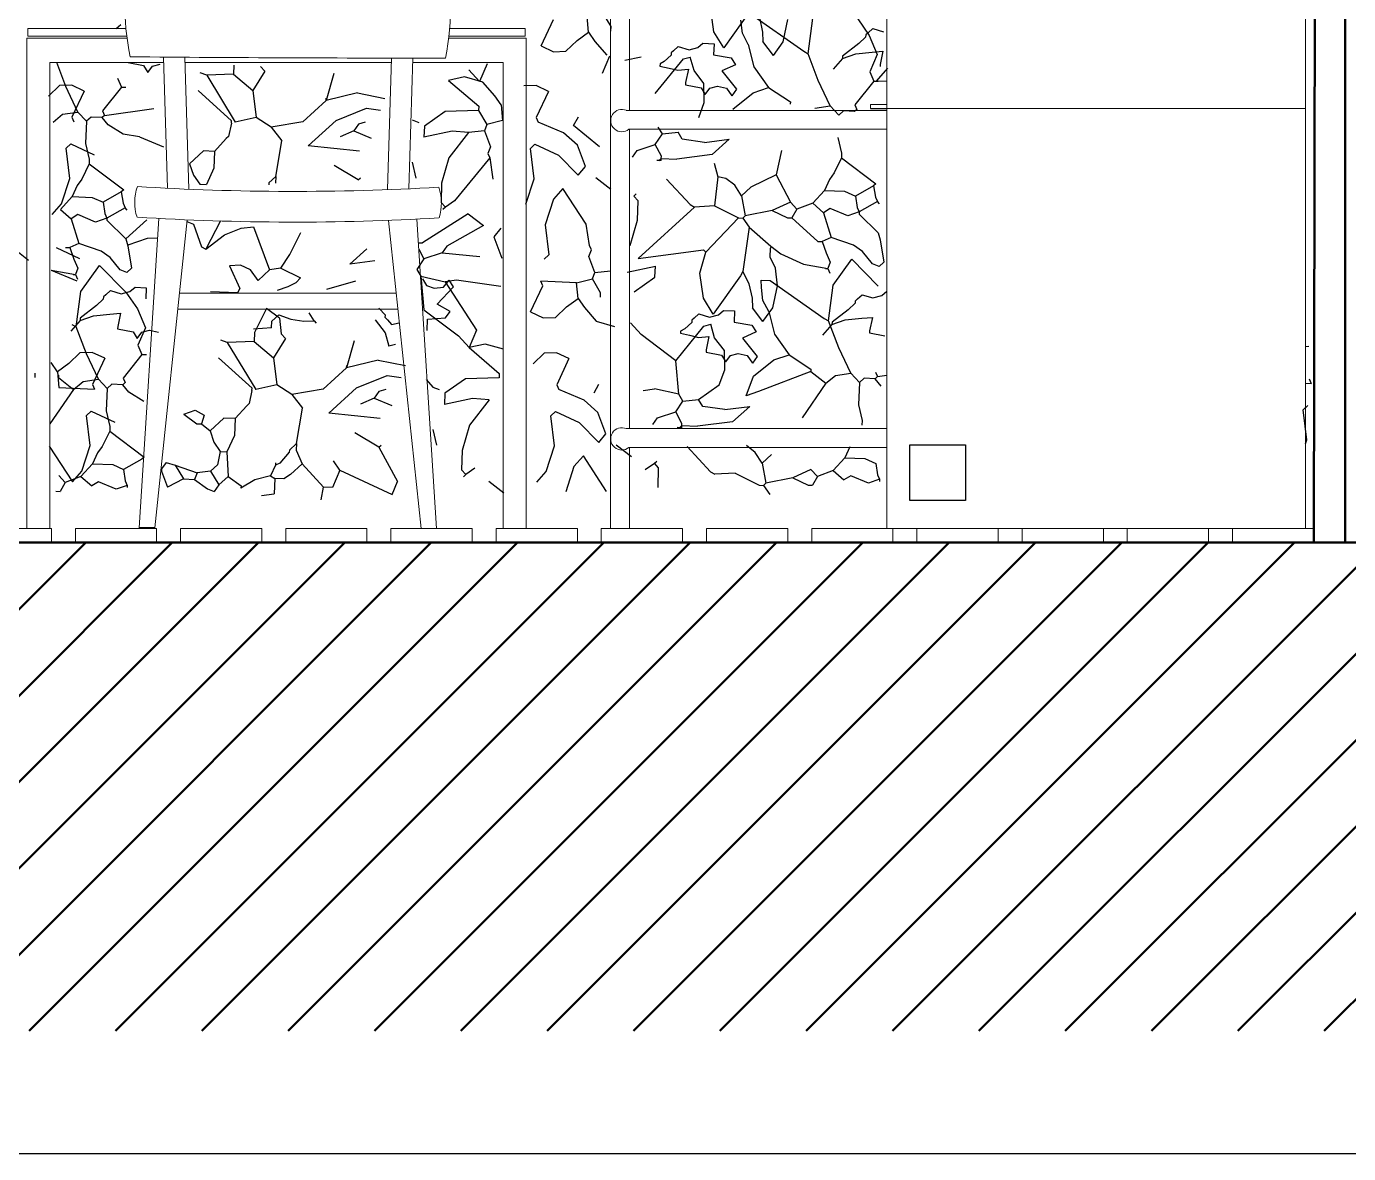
# Model space of a CAD drawing. Header units: inches. Extents: x 2960 to 8891, y 1487 to 4457.
# Drawn here: x 7926.7 to 8116.2, y 2093.6 to 2255.1 of the extents above; entities that cross this region are included whole.
import ezdxf

# ---------------------------------------------------------------- set-up
doc = ezdxf.new("R2010")
doc.units = ezdxf.units.IN
doc.header["$MEASUREMENT"] = 0
doc.layers.add('A-FURN', color=8, linetype='Continuous', lineweight=20)
doc.layers.add('A-WALL-FULL', color=7, linetype='Continuous', lineweight=50)
for name, color, linetype in [('lavatrice', 251, 'Continuous'), ('sezione 5', 240, 'Continuous'), ('VERDE_siepe', 96, 'Continuous')]:
    doc.layers.add(name, color=color, linetype=linetype)

msp = doc.modelspace()

# ---------------------------------------------------------------- hatches: boundary and pattern name
at = {"layer": 'A-WALL-FULL'}
h = msp.add_hatch(dxfattribs=at)
h.set_pattern_fill('ANSI31', color=0, scale=70)
h.paths.add_polyline_path([(8740.54, 2181.18), (8717.02, 2181.18), (8717.02, 2406.46), (8717.02, 2476.46), (8111.74, 2476.46), (8111.74, 2406.46), (8111.71, 2391.18), (8115.76, 2391.18), (8125.27, 2391.18), (8125.27, 2406.46), (8425.65, 2406.46), (8703, 2406.46), (8703, 2181.18), (7780.72, 2181.18), (7780.72, 2111.18), (8740.54, 2111.18)])

# ---------------------------------------------------------------- linework, layer by layer
at = {"layer": 'A-FURN'}
for p, q in [((8010.47, 2333.82), (8010.47, 2183.18)), ((8013.17, 2285.25), (8013.17, 2243.11)), ((7946.4, 2250.75), (7946.96, 2231.95)), ((7949.44, 2250.73), (7950, 2231.81)), ((7978.51, 2231.74), (7979.07, 2250.6)), ((7981.55, 2231.86), (7982.1, 2250.6)), ((8047.74, 2243.39), (8047.74, 2243.95)), ((8047.74, 2243.95), (8050.08, 2243.95)), ((8012.72, 2243.11), (8050.08, 2243.11)), ((8050.08, 2243.39), (8110.08, 2243.39)), ((8013.1, 2240.4), (8050.08, 2240.4)), ((8013.17, 2240.4), (8013.17, 2197.49)), ((7945.73, 2227.62), (7942.89, 2183.29)), ((7945.12, 2183.29), (7949.79, 2227.42)), ((7983.3, 2183.18), (7978.63, 2227.31)), ((7982.69, 2227.51), (7985.53, 2183.18)), ((7948.7, 2216.91), (7979.71, 2216.91)), ((7948.46, 2214.59), (7980.02, 2214.59)), ((8012.72, 2197.49), (8050.08, 2197.49)), ((8013.1, 2194.78), (8050.08, 2194.78)), ((8013.17, 2194.78), (8013.17, 2183.18)), ((7930.32, 2183.18), (7918.67, 2183.18)), ((7930.32, 2181.18), (7930.32, 2183.18)), ((7945.4, 2183.18), (7933.75, 2183.18)), ((7933.75, 2181.18), (7933.75, 2183.18)), ((7942.89, 2183.3), (7945.13, 2183.3)), ((7945.4, 2181.18), (7945.4, 2183.18)), ((7960.47, 2183.18), (7948.82, 2183.18)), ((7948.82, 2181.18), (7948.82, 2183.18)), ((7960.47, 2181.18), (7960.47, 2183.18)), ((7975.55, 2183.18), (7963.9, 2183.18)), ((7963.9, 2181.18), (7963.9, 2183.18)), ((7975.55, 2181.18), (7975.55, 2183.18)), ((7990.63, 2183.18), (7978.98, 2183.18)), ((7978.98, 2181.18), (7978.98, 2183.18)), ((7985.53, 2183.18), (7983.3, 2183.18)), ((7990.63, 2181.18), (7990.63, 2183.18)), ((8005.71, 2183.18), (7994.06, 2183.18)), ((7994.06, 2181.18), (7994.06, 2183.18)), ((8005.71, 2181.18), (8005.71, 2183.18)), ((8020.78, 2183.18), (8009.13, 2183.18)), ((8009.13, 2181.18), (8009.13, 2183.18)), ((8013.17, 2183.18), (8010.47, 2183.18)), ((8020.78, 2181.18), (8020.78, 2183.18)), ((8035.86, 2183.18), (8024.21, 2183.18)), ((8024.21, 2181.18), (8024.21, 2183.18)), ((8035.86, 2181.18), (8035.86, 2183.18)), ((8050.94, 2183.18), (8039.29, 2183.18)), ((8039.29, 2181.18), (8039.29, 2183.18)), ((8050.94, 2181.18), (8050.94, 2183.18)), ((8066.02, 2183.18), (8054.37, 2183.18)), ((8054.37, 2181.18), (8054.37, 2183.18)), ((8066.02, 2181.18), (8066.02, 2183.18)), ((8081.1, 2183.18), (8069.45, 2183.18)), ((8069.45, 2181.18), (8069.45, 2183.18)), ((8081.1, 2181.18), (8081.1, 2183.18)), ((8096.17, 2183.18), (8084.52, 2183.18)), ((8084.52, 2181.18), (8084.52, 2183.18)), ((8096.17, 2181.18), (8096.17, 2183.18)), ((8099.6, 2181.18), (8099.6, 2183.18)), ((8099.6, 2183.18), (8111.26, 2183.18)), ((8102.4, 2183.18), (8105.1, 2183.18)), ((7930.32, 2181.18), (7918.67, 2181.18)), ((7945.4, 2181.18), (7933.75, 2181.18)), ((7960.47, 2181.18), (7948.82, 2181.18)), ((7975.55, 2181.18), (7963.9, 2181.18)), ((7990.63, 2181.18), (7978.98, 2181.18)), ((8005.71, 2181.18), (7994.06, 2181.18)), ((8020.78, 2181.18), (8009.13, 2181.18)), ((8035.86, 2181.18), (8024.21, 2181.18)), ((8050.94, 2181.18), (8039.29, 2181.18)), ((8066.02, 2181.18), (8054.37, 2181.18)), ((8081.1, 2181.18), (8069.45, 2181.18)), ((8096.17, 2181.18), (8084.52, 2181.18)), ((8111.25, 2181.18), (8099.6, 2181.18))]:
    msp.add_line(p, q, dxfattribs=at)
at = {"layer": 'A-FURN', "lineweight": 0}
for p, q in [((7941.17, 2253.43), (7926.8, 2253.43)), ((7926.8, 2253.43), (7926.8, 2183.18)), ((7926.8, 2183.18), (7926.8, 2253.43)), ((7926.8, 2253.43), (7941.17, 2253.43)), ((7926.95, 2253.74), (7926.95, 2254.84)), ((7926.95, 2254.84), (7941.01, 2254.84)), ((7926.95, 2254.84), (7926.95, 2253.74)), ((7941.01, 2254.84), (7926.95, 2254.84)), ((7941.13, 2253.74), (7926.95, 2253.74)), ((7926.95, 2253.74), (7941.13, 2253.74)), ((7998.38, 2253.43), (7987.26, 2253.43)), ((7987.26, 2253.43), (7998.38, 2253.43)), ((7998.23, 2253.74), (7987.3, 2253.74)), ((7987.3, 2253.74), (7998.23, 2253.74)), ((7987.41, 2254.84), (7998.23, 2254.84)), ((7998.23, 2254.84), (7987.41, 2254.84)), ((7998.23, 2253.74), (7998.23, 2254.84)), ((7998.23, 2254.84), (7998.23, 2253.74)), ((7998.38, 2183.18), (7998.38, 2253.43)), ((7998.38, 2183.18), (7998.38, 2253.43)), ((7930.09, 2183.18), (7930.09, 2249.97)), ((7930.09, 2183.18), (7930.09, 2249.97)), ((7930.09, 2249.97), (7946.43, 2249.97)), ((7930.09, 2249.97), (7946.43, 2249.97)), ((7949.46, 2249.97), (7979.05, 2249.97)), ((7982.08, 2249.97), (7995.09, 2249.97)), ((7982.08, 2249.97), (7995.09, 2249.97)), ((7995.09, 2183.18), (7995.09, 2249.97)), ((7995.09, 2249.97), (7995.09, 2183.18)), ((7926.8, 2183.18), (7930.09, 2183.18)), ((7926.8, 2183.18), (7930.09, 2183.18)), ((7998.38, 2183.18), (7995.09, 2183.18)), ((7995.09, 2183.18), (7998.38, 2183.18))]:
    msp.add_line(p, q, dxfattribs=at)
at = {"layer": 'A-FURN'}
for points in [[(7941.81, 2266.93), (7986.82, 2266.93, -0.092959), (7986.82, 2250.59, -0.002126), (7941.62, 2250.78, -0.109257), (7941.81, 2266.93, -0.276267)], [(7942.65, 2232.19, 0.162787), (7942.59, 2227.8, 0.892277)], [(7985.83, 2232.08, -0.162787), (7985.89, 2227.69, -0.892277)]]:
    msp.add_lwpolyline(points, format="xyb", dxfattribs=at)
msp.add_lwpolyline([(8050.08, 2183.18), (8050.08, 2258.39), (8110.08, 2258.39), (8110.08, 2183.18)], close=True, dxfattribs=at)
for centre, radius, start, end in [((8012.08, 2241.64), 1.6, 66.7709, 309.3571), ((7965.1, 2591.87), 360.38, 266.42, 273.2965), ((7965.14, 2587.47), 360.38, 266.42, 273.2965), ((8012.08, 2196.02), 1.6, 66.7709, 309.3571)]:
    msp.add_arc(centre, radius, start, end, dxfattribs=at)
at = {"layer": 'A-WALL-FULL'}
for p, q in [((8111.25, 2181.18), (8111.74, 2406.46)), ((8115.76, 2391.18), (8115.76, 2181.18)), ((7780.72, 2181.18), (8703, 2181.18)), ((8111.25, 2181.18), (8111.25, 2181.18))]:
    msp.add_line(p, q, dxfattribs=at)
at = {"layer": 'lavatrice'}
msp.add_lwpolyline([(8047.74, 2243.39), (8050.08, 2243.39)], dxfattribs=at)
msp.add_lwpolyline([(8053.35, 2187.18), (8053.35, 2195.18), (8061.35, 2195.18), (8061.35, 2187.18)], close=True, dxfattribs=at)
at = {"layer": 'sezione 5'}
msp.add_lwpolyline([(7759.02, 2517.27), (7759.02, 2093.59), (8759.94, 2093.59), (8759.94, 2517.27)], close=True, dxfattribs=at)
at = {"layer": 'VERDE_siepe'}
for p, q in [((8010.54, 2255.12), (8009.35, 2257.09)), ((8025.28, 2254.35), (8024.78, 2257.92)), ((8030.57, 2257.53), (8026.68, 2252.05)), ((8030.39, 2257.03), (8038.15, 2251.58)), ((7939.61, 2254.82), (7940.27, 2255.43)), ((8000.52, 2252.36), (8002.28, 2256.12)), ((8007.31, 2254.3), (8007.09, 2256.55)), ((8010.52, 2254.48), (8010.54, 2255.12)), ((8029.36, 2254.16), (8029.15, 2256.02)), ((8031.81, 2256.41), (8032.26, 2254.33)), ((8035.21, 2252.94), (8035.89, 2256.11)), ((8038.77, 2251.23), (8039.43, 2256.34)), ((8045.89, 2256.21), (8047.54, 2253.83)), ((8005.66, 2253.1), (8007.31, 2254.3)), ((8007.31, 2254.3), (8008.21, 2252.99)), ((8026.68, 2252.05), (8025.28, 2254.35)), ((8030.2, 2252.56), (8029.36, 2254.16)), ((8032.26, 2254.33), (8032.29, 2252.98)), ((8047.02, 2253.61), (8046.03, 2252.7)), ((8047.04, 2253.93), (8047.02, 2253.61)), ((8047.37, 2254.24), (8047.04, 2253.93)), ((8047.37, 2254.24), (8048.04, 2254.85)), ((8047.54, 2253.83), (8048.67, 2251.12)), ((8048.04, 2254.85), (8049.57, 2254.37)), ((8000.52, 2252.36), (8002.3, 2251.51)), ((8002.3, 2251.51), (8004.07, 2251.59)), ((8004.07, 2251.59), (8005.66, 2253.1)), ((8008.21, 2252.99), (8009.91, 2251.03)), ((8019.17, 2251.33), (8019.16, 2251.01)), ((8019.5, 2251.64), (8019.17, 2251.33)), ((8019.5, 2251.64), (8020.17, 2252.25)), ((8020.17, 2252.25), (8021.71, 2251.77)), ((8021.71, 2251.77), (8022.98, 2252.12)), ((8022.98, 2252.12), (8023.71, 2252.73)), ((8023.71, 2252.73), (8025.3, 2252.66)), ((8025.3, 2252.66), (8025.23, 2251.07)), ((8030.2, 2252.56), (8031.02, 2249.33)), ((8033.81, 2250.99), (8032.29, 2252.98)), ((8033.81, 2250.99), (8035.21, 2252.94)), ((8038.15, 2251.58), (8038.77, 2251.23)), ((8040.22, 2247.38), (8038.77, 2251.23)), ((8043.69, 2250.56), (8045.61, 2251.23)), ((8046.03, 2252.7), (8043.71, 2250.88)), ((8045.61, 2251.23), (8047.97, 2251.47)), ((8047.97, 2251.47), (8049.49, 2251.59)), ((8049.49, 2251.59), (8049.09, 2249.69)), ((7932.39, 2246.52), (7931.09, 2249.97)), ((7941.31, 2249.95), (7943.53, 2249.54)), ((7943.53, 2249.54), (7944.13, 2248.55)), ((7944.13, 2248.55), (7944.79, 2249.45)), ((7944.79, 2249.45), (7945.9, 2249.75)), ((7956.48, 2249.57), (7956.42, 2248.29)), ((7960.31, 2249.4), (7960.92, 2248.74)), ((7992.76, 2249.77), (7991.69, 2247.26)), ((8009.32, 2248.42), (8010.38, 2250.93)), ((8012.52, 2250.3), (8014.83, 2250.78)), ((8016.86, 2245.54), (8020.91, 2250.47)), ((8017.56, 2249.78), (8017.54, 2249.46)), ((8017.54, 2249.46), (8018.84, 2249.17)), ((8018.16, 2250.1), (8017.56, 2249.78)), ((8019.16, 2251.01), (8018.16, 2250.1)), ((8020.91, 2250.47), (8021.88, 2250.75)), ((8022.44, 2248.81), (8021.88, 2250.75)), ((8025.23, 2251.07), (8027.77, 2250.64)), ((8028.37, 2249.65), (8026.41, 2248.78)), ((8027.77, 2250.64), (8028.37, 2249.65)), ((8031.02, 2249.33), (8033.12, 2246.36)), ((8043.69, 2250.56), (8042.35, 2249.02)), ((8043.71, 2250.88), (8043.69, 2250.56)), ((8048.67, 2251.12), (8047.6, 2248.61)), ((8049.09, 2249.69), (8049.08, 2249.37)), ((7939.78, 2247.74), (7940.36, 2246.44)), ((7952.58, 2248.14), (7951.64, 2248.5)), ((7956.42, 2248.29), (7952.58, 2248.14)), ((7952.58, 2248.14), (7956.66, 2241.4)), ((7956.42, 2248.29), (7959.2, 2245.93)), ((7960.92, 2248.74), (7959.2, 2245.93)), ((7970.78, 2248.38), (7969.68, 2244.52)), ((7989.55, 2247.89), (7987.25, 2247.41)), ((7992.16, 2247.16), (7989.55, 2247.89)), ((7990.17, 2248.92), (7991.69, 2247.26)), ((8018.84, 2249.17), (8020.11, 2248.87)), ((8020.11, 2248.87), (8021.63, 2248.99)), ((8021.63, 2248.99), (8021.22, 2247.09)), ((8023.85, 2246.98), (8022.44, 2248.81)), ((8026.41, 2248.78), (8028.53, 2246.13)), ((8047.6, 2248.61), (8048.19, 2247.3)), ((8050.15, 2249.17), (8048.51, 2247.29)), ((7931.47, 2246.65), (7929.88, 2245.14)), ((7933.23, 2246.73), (7931.47, 2246.65)), ((7934.13, 2242.87), (7932.39, 2246.52)), ((7935.02, 2245.88), (7933.23, 2246.73)), ((7935.02, 2245.88), (7933.26, 2242.12)), ((7940.36, 2246.44), (7937.66, 2243.04)), ((7940.36, 2246.44), (7940.68, 2246.42)), ((7940.68, 2246.42), (7941, 2246.41)), ((7956.13, 2241.59), (7951.33, 2245.96)), ((7959.2, 2245.93), (7959.67, 2242.08)), ((7974.2, 2245.6), (7969.68, 2244.52)), ((7974.2, 2245.6), (7978.11, 2244.83)), ((7987.25, 2247.41), (7991.56, 2243.71)), ((7993.87, 2245.21), (7992.16, 2247.16)), ((7999.78, 2246.68), (7998.01, 2246.6)), ((8001.56, 2245.83), (7999.78, 2246.68)), ((8001.56, 2245.83), (7999.8, 2242.07)), ((8021.22, 2247.09), (8021.21, 2246.77)), ((8021.21, 2246.77), (8023.43, 2246.35)), ((8023.43, 2246.35), (8024.03, 2245.37)), ((8023.88, 2244.21), (8023.85, 2246.98)), ((8024.03, 2245.37), (8024.69, 2246.27)), ((8024.69, 2246.27), (8025.79, 2246.56)), ((8025.79, 2246.56), (8027.09, 2246.28)), ((8027.09, 2246.28), (8027.85, 2245.2)), ((8028.53, 2246.13), (8027.85, 2245.2)), ((8028, 2243.3), (8030.9, 2245.64)), ((8030.9, 2245.64), (8033.12, 2246.36)), ((8033.12, 2246.36), (8036.23, 2244.31)), ((8041.96, 2243.74), (8040.22, 2247.38)), ((8048.19, 2247.3), (8045.48, 2243.91)), ((8048.19, 2247.3), (8048.51, 2247.29)), ((8048.51, 2247.29), (8048.82, 2247.28)), ((8050.08, 2247.22), (8048.82, 2247.28)), ((7969.68, 2244.52), (7966.35, 2241.47)), ((7969.68, 2244.52), (7969.7, 2244.84)), ((7991.56, 2243.71), (7991.53, 2243.07)), ((7994.77, 2243.89), (7993.87, 2245.21)), ((7994.77, 2243.89), (7994.99, 2241.64)), ((8023.1, 2242.07), (8023.88, 2244.21)), ((8036.23, 2244.31), (8036.22, 2243.99)), ((8039.75, 2243.41), (8041.96, 2243.74)), ((8041.96, 2243.74), (8043.18, 2242.41)), ((8045.48, 2243.91), (8045.77, 2243.25)), ((7930.55, 2241.43), (7931.92, 2242.54)), ((7931.92, 2242.54), (7934.13, 2242.87)), ((7933.26, 2242.12), (7933.55, 2241.47)), ((7934.13, 2242.87), (7935.35, 2241.54)), ((7936.02, 2242.15), (7935.35, 2241.54)), ((7937.61, 2242.08), (7936.02, 2242.15)), ((7937.95, 2242.39), (7937.61, 2242.08)), ((7938.46, 2241.02), (7937.61, 2242.08)), ((7937.66, 2243.04), (7937.95, 2242.39)), ((7937.95, 2242.39), (7945.02, 2243.36)), ((7959.67, 2242.08), (7956.66, 2241.4)), ((7961.84, 2240.71), (7959.67, 2242.08)), ((7971.12, 2241.64), (7975.49, 2243.42)), ((7975.49, 2243.42), (7977.49, 2243.13)), ((7982.03, 2241.74), (7982.97, 2241.38)), ((7986.74, 2242.96), (7983.77, 2240.85)), ((7991.53, 2243.07), (7986.74, 2242.96)), ((7991.53, 2243.07), (7992.73, 2241.1)), ((7999.8, 2242.07), (8000.09, 2241.42)), ((8005.15, 2240.93), (8005.85, 2242.18)), ((8043.85, 2243.02), (8043.18, 2242.41)), ((8045.44, 2242.95), (8043.85, 2243.02)), ((8045.77, 2243.25), (8045.44, 2242.95)), ((7935.35, 2241.54), (7935.21, 2238.35)), ((7940.61, 2239.7), (7938.46, 2241.02)), ((7956.12, 2241.27), (7955.71, 2239.37)), ((7956.12, 2241.27), (7956.13, 2241.59)), ((7966.35, 2241.47), (7961.84, 2240.71)), ((7961.84, 2240.71), (7963.36, 2238.72)), ((7967.12, 2238), (7971.12, 2241.64)), ((7973.65, 2240.19), (7971.69, 2239.32)), ((7974.33, 2241.12), (7973.65, 2240.19)), ((7973.65, 2240.19), (7976.16, 2239.12)), ((7975.3, 2241.4), (7974.33, 2241.12)), ((7983.77, 2240.85), (7983.7, 2239.26)), ((7987.75, 2240.13), (7983.7, 2239.26)), ((7990.12, 2239.94), (7987.29, 2236.31)), ((7990.12, 2239.94), (7987.75, 2240.13)), ((7992.37, 2240.16), (7990.12, 2239.94)), ((7992.73, 2241.1), (7992.37, 2240.16)), ((7992.37, 2240.16), (7993.23, 2237.88)), ((7994.99, 2241.64), (7992.73, 2241.1)), ((8003.74, 2239.89), (8000.09, 2241.42)), ((8005.71, 2238.12), (8003.74, 2239.89)), ((8008.86, 2237.9), (8005.15, 2240.93)), ((8017.89, 2239.74), (8017.29, 2240.72)), ((8017.89, 2239.74), (8020.13, 2239.96)), ((8020.73, 2238.98), (8020.13, 2239.96)), ((7933.09, 2238.29), (7932.43, 2237.68)), ((7933.09, 2238.29), (7936.47, 2236.74)), ((7935.21, 2238.35), (7935.75, 2236.09)), ((7942.93, 2239.29), (7940.61, 2239.7)), ((7942.93, 2239.29), (7946.38, 2237.86)), ((7955.38, 2239.07), (7953.7, 2237.23)), ((7955.71, 2239.37), (7955.38, 2239.07)), ((7962.5, 2233.65), (7963.36, 2238.72)), ((7974.5, 2237.27), (7967.12, 2238)), ((7999.63, 2238.24), (7998.97, 2237.63)), ((7999.63, 2238.24), (8003.01, 2236.7)), ((8006.85, 2235.05), (8005.71, 2238.12)), ((8014.27, 2237.34), (8016.86, 2238.19)), ((8016.86, 2238.19), (8017.89, 2239.74)), ((8017.75, 2236.55), (8016.86, 2238.19)), ((8023.91, 2238.52), (8020.73, 2238.98)), ((8023.91, 2238.52), (8027.46, 2238.98)), ((8027.46, 2238.98), (8025.02, 2236.78)), ((8043.04, 2239.22), (8043.58, 2236.96)), ((7932.95, 2233.36), (7932.43, 2237.68)), ((7935.75, 2236.09), (7935.73, 2235.45)), ((7952.11, 2237.29), (7950.11, 2235.46)), ((7953.7, 2237.23), (7952.11, 2237.29)), ((7953.7, 2237.23), (7953.6, 2234.83)), ((7987.29, 2236.31), (7986.25, 2232.66)), ((7993.16, 2236.29), (7988.09, 2230.12)), ((7993.23, 2237.88), (7992.87, 2236.94)), ((7992.87, 2236.94), (7993.16, 2236.29)), ((7993.16, 2236.29), (7993.61, 2233.26)), ((7999.49, 2233.31), (7998.97, 2237.63)), ((8003.01, 2236.7), (8005.83, 2233.82)), ((8013.59, 2236.41), (8014.27, 2237.34)), ((8017.4, 2235.92), (8017.73, 2236.23)), ((8017.72, 2235.91), (8017.73, 2236.23)), ((8017.73, 2236.23), (8017.75, 2236.55)), ((8017.73, 2236.23), (8019.97, 2236.13)), ((8025.02, 2236.78), (8019.97, 2236.13)), ((8034.97, 2237.33), (8034.18, 2233.85)), ((8043.55, 2236.32), (8042.5, 2234.13)), ((8043.58, 2236.96), (8043.55, 2236.32)), ((8043.55, 2236.32), (8048.5, 2232.59)), ((7935.73, 2235.45), (7934.67, 2233.26)), ((7935.73, 2235.45), (7940.68, 2231.72)), ((7950.11, 2235.46), (7950.68, 2233.84)), ((7953.6, 2234.83), (7952.54, 2232.48)), ((7974.3, 2233.13), (7970.87, 2235.2)), ((7982.62, 2233.41), (7982.08, 2235.67)), ((8005.83, 2233.82), (8006.85, 2235.05)), ((8017.4, 2235.92), (8017.08, 2235.94)), ((8017.72, 2235.91), (8017.4, 2235.92)), ((8025.3, 2235.52), (8025.85, 2233.58)), ((7931.76, 2229.72), (7932.95, 2233.36)), ((7933.99, 2232.33), (7933.28, 2230.76)), ((7934.67, 2233.26), (7933.99, 2232.33)), ((7950.68, 2233.84), (7951.58, 2232.52)), ((7951.58, 2232.52), (7952.54, 2232.48)), ((7961.5, 2232.73), (7961.48, 2232.41)), ((7962.5, 2233.65), (7961.5, 2232.73)), ((7962.5, 2233.65), (7962.45, 2232.69)), ((7974.3, 2233.13), (7974.63, 2233.44)), ((7986.25, 2232.66), (7986.16, 2229.88)), ((7998.3, 2229.67), (7999.49, 2233.31)), ((8010.51, 2231.75), (8008.34, 2233.44)), ((8018.49, 2233.26), (8021.85, 2229.6)), ((8025.85, 2233.58), (8025.36, 2229.44)), ((8026.98, 2233.35), (8025.85, 2233.58)), ((8028.26, 2232.38), (8026.98, 2233.35)), ((8029.25, 2230.87), (8028.26, 2232.38)), ((8034.18, 2233.85), (8030.58, 2232.09)), ((8034.18, 2233.85), (8036.24, 2229.93)), ((8041.82, 2233.2), (8041.11, 2231.63)), ((8042.5, 2234.13), (8041.82, 2233.2)), ((8048.17, 2232.28), (8045.55, 2230.8)), ((8048.5, 2232.59), (8048.17, 2232.28)), ((8048.17, 2232.28), (8048.42, 2230.67)), ((7933.28, 2230.76), (7931.61, 2228.92)), ((7933.28, 2230.76), (7936.16, 2230.64)), ((7936.16, 2230.64), (7937.72, 2229.93)), ((7940.34, 2231.41), (7937.72, 2229.93)), ((7940.68, 2231.72), (7940.34, 2231.41)), ((7940.34, 2231.41), (7940.59, 2229.81)), ((8002.27, 2230.37), (8001.09, 2226.72)), ((8003.62, 2231.91), (8002.27, 2230.37)), ((8006.96, 2226.78), (8003.62, 2231.91)), ((8013.8, 2230.82), (8014.13, 2231.13)), ((8014.41, 2230.16), (8013.8, 2230.82)), ((8030.58, 2232.09), (8029.25, 2230.87)), ((8029.25, 2230.87), (8029.77, 2227.97)), ((8041.11, 2231.63), (8039.43, 2229.79)), ((8041.11, 2231.63), (8043.98, 2231.51)), ((8043.98, 2231.51), (8045.55, 2230.8)), ((8045.55, 2230.8), (8045.8, 2229.19)), ((8048.42, 2230.67), (8048.71, 2230.02)), ((7930.42, 2228.18), (7931.76, 2229.72)), ((7931.61, 2228.92), (7933.15, 2227.57)), ((7937.72, 2229.93), (7937.97, 2228.32)), ((7940.89, 2229.15), (7938.26, 2227.67)), ((7940.59, 2229.81), (7940.89, 2229.15)), ((7941.19, 2228.82), (7940.89, 2229.15)), ((7986.16, 2229.88), (7986.78, 2229.22)), ((7986.78, 2229.22), (7986.44, 2228.91)), ((7988.09, 2230.12), (7986.78, 2229.22)), ((8014.33, 2227.38), (8014.41, 2230.16)), ((8022.47, 2229.25), (8014.43, 2221.88)), ((8021.85, 2229.6), (8022.47, 2229.25)), ((8025.36, 2229.44), (8022.47, 2229.25)), ((8025.36, 2229.44), (8028.79, 2227.69)), ((8033.64, 2228.76), (8029.77, 2227.97)), ((8036.24, 2229.93), (8033.64, 2228.76)), ((8033.64, 2228.76), (8035.83, 2227.71)), ((8036.24, 2229.93), (8037.16, 2228.93)), ((8037.16, 2228.93), (8036.46, 2227.68)), ((8039.43, 2229.79), (8037.16, 2228.93)), ((8039.43, 2229.79), (8040.97, 2228.44)), ((8041.96, 2229.04), (8040.97, 2228.44)), ((8044.47, 2227.97), (8041.96, 2229.04)), ((8046.09, 2228.54), (8044.47, 2227.97)), ((8045.8, 2229.19), (8046.09, 2228.54)), ((8046.09, 2228.54), (8046.08, 2228.22)), ((8048.71, 2230.02), (8046.09, 2228.54)), ((8049.02, 2229.69), (8048.71, 2230.02)), ((7934.13, 2228.17), (7933.15, 2227.57)), ((7933.15, 2227.57), (7934.27, 2224.01)), ((7936.64, 2227.1), (7934.13, 2228.17)), ((7938.26, 2227.67), (7936.64, 2227.1)), ((7937.97, 2228.32), (7938.26, 2227.67)), ((7938.26, 2227.67), (7938.25, 2227.35)), ((7938.25, 2227.35), (7941.01, 2224.67)), ((7944.01, 2227.42), (7941.01, 2224.67)), ((7949.75, 2227.17), (7950.69, 2226.81)), ((7950.69, 2226.81), (7951.83, 2223.56)), ((7954.55, 2227.28), (7952.45, 2223.22)), ((7990.07, 2228.29), (7983.49, 2224.1)), ((7992.23, 2226.6), (7986.99, 2223.63)), ((7990.07, 2228.29), (7992.23, 2226.6)), ((8001.09, 2226.72), (8001.61, 2222.41)), ((8007.42, 2223.75), (8006.96, 2226.78)), ((8013.29, 2223.73), (8014.33, 2227.38)), ((8028.79, 2227.69), (8024.11, 2222.78)), ((8028.79, 2227.69), (8029.43, 2227.67)), ((8029.77, 2227.97), (8029.43, 2227.67)), ((8029.43, 2227.67), (8030.33, 2226.35)), ((8035.83, 2227.71), (8036.46, 2227.68)), ((8036.46, 2227.68), (8040.15, 2224.32)), ((8040.97, 2228.44), (8042.1, 2224.88)), ((8046.08, 2228.22), (8048.84, 2225.54)), ((7944.04, 2224.74), (7941.27, 2223.77)), ((7945.49, 2224.8), (7944.04, 2224.74)), ((7952.45, 2223.22), (7955.12, 2225.26)), ((7955.12, 2225.26), (7957.51, 2226.2)), ((7957.51, 2226.2), (7959.3, 2226.43)), ((7959.3, 2226.43), (7961.59, 2220.26)), ((7964.51, 2222.45), (7966.06, 2225.58)), ((7994.74, 2226.22), (7993.73, 2224.99)), ((7993.73, 2224.99), (7994.86, 2221.92)), ((8030.33, 2226.35), (8029.42, 2220)), ((8030.33, 2226.35), (8033.41, 2223.66)), ((8042.1, 2224.88), (8040.79, 2224.3)), ((8045.29, 2223.78), (8042.1, 2224.88)), ((8048.84, 2225.54), (8049.11, 2224.57)), ((7925.59, 2222.79), (7927.03, 2221.65)), ((7934.4, 2221.84), (7931.03, 2223.39)), ((7932.33, 2223.46), (7932.96, 2223.43)), ((7934.27, 2224.01), (7932.96, 2223.43)), ((7932.96, 2223.43), (7933.53, 2221.8)), ((7937.46, 2222.91), (7934.27, 2224.01)), ((7938.73, 2222), (7937.46, 2222.91)), ((7941.01, 2224.67), (7941.29, 2223.7)), ((7941.29, 2223.7), (7941.79, 2220.49)), ((7951.83, 2223.56), (7952.45, 2223.22)), ((7973.11, 2221.06), (7975.55, 2223.26)), ((7982.91, 2224.13), (7983.17, 2224.11)), ((7982.97, 2223.23), (7983.72, 2221.85)), ((7983.17, 2224.11), (7983.49, 2224.1)), ((7986.99, 2223.63), (7986.31, 2222.7)), ((8007.35, 2222.15), (8007.71, 2223.1)), ((8007.71, 2223.1), (8007.42, 2223.75)), ((8014.43, 2221.88), (8023.8, 2223.12)), ((8023.27, 2219.76), (8024.11, 2222.78)), ((8023.8, 2223.12), (8024.11, 2222.78)), ((8033.34, 2222.06), (8033.4, 2223.34)), ((8033.41, 2223.66), (8033.4, 2223.34)), ((8033.41, 2223.66), (8034.86, 2222.52)), ((8040.15, 2224.32), (8040.79, 2224.3)), ((8040.79, 2224.3), (8041.36, 2222.67)), ((8046.56, 2222.86), (8045.29, 2223.78)), ((8048, 2221.1), (8046.56, 2222.86)), ((8049.11, 2224.57), (8049.61, 2221.35)), ((7933.53, 2221.8), (7934.12, 2220.5)), ((7934.55, 2217.16), (7937.21, 2220.89)), ((7937.21, 2220.89), (7941, 2217.03)), ((7940.18, 2220.24), (7938.73, 2222)), ((7957.4, 2220.92), (7955.86, 2220.83)), ((7958.84, 2220.24), (7957.4, 2220.92)), ((7963.2, 2220.51), (7964.51, 2222.45)), ((7976.67, 2221.52), (7973.11, 2221.06)), ((7983.72, 2221.85), (7982.69, 2220.3)), ((7986.31, 2222.7), (7983.72, 2221.85)), ((7986.31, 2222.7), (7991.72, 2222.14)), ((8000.94, 2221.8), (8001.61, 2222.41)), ((8008.21, 2219.88), (8007.35, 2222.15)), ((8034.11, 2220.49), (8033.34, 2222.06)), ((8034.86, 2222.52), (8038.13, 2221.06)), ((8038.13, 2221.06), (8041.58, 2220.43)), ((8041.36, 2222.67), (8041.94, 2221.37)), ((8041.94, 2221.37), (8041.58, 2220.43)), ((8042.38, 2218.03), (8045.03, 2221.76)), ((8045.03, 2221.76), (8048.83, 2217.9)), ((8048.95, 2220.74), (8048, 2221.1)), ((8049.61, 2221.35), (8048.95, 2220.74)), ((7930.3, 2220.19), (7933.94, 2218.67)), ((7930.3, 2220.19), (7933.76, 2219.56)), ((7933.44, 2219.57), (7933.76, 2219.56)), ((7934.12, 2220.5), (7933.76, 2219.56)), ((7933.76, 2219.56), (7934.05, 2218.91)), ((7941.12, 2219.87), (7940.18, 2220.24)), ((7941.79, 2220.49), (7941.12, 2219.87)), ((7955.86, 2220.83), (7957.32, 2217.57)), ((7959.93, 2218.74), (7958.84, 2220.24)), ((7961.59, 2220.26), (7959.93, 2218.74)), ((7963.2, 2220.51), (7961.59, 2220.26)), ((7963.2, 2220.51), (7966.02, 2219.11)), ((7965.39, 2218.42), (7966.02, 2219.11)), ((7982.69, 2220.3), (7983.29, 2219.32)), ((7983.29, 2219.32), (7986.77, 2218.52)), ((7983.29, 2219.32), (7983.71, 2214.5)), ((8007.85, 2218.94), (8008.21, 2219.88)), ((8008.21, 2219.88), (8010.46, 2220.1)), ((8012.83, 2219.91), (8016.88, 2220.78)), ((8013.84, 2217.08), (8016.81, 2219.19)), ((8016.81, 2219.19), (8016.88, 2220.78)), ((8023.77, 2216.19), (8023.27, 2219.76)), ((8029.07, 2219.37), (8025.18, 2213.9)), ((8029.42, 2220), (8029.07, 2219.37)), ((8029.42, 2220), (8030.3, 2218.25)), ((8034.39, 2217.96), (8034.11, 2220.49)), ((8041.26, 2220.44), (8041.58, 2220.43)), ((8041.58, 2220.43), (8041.87, 2219.77)), ((7933.88, 2212.06), (7934.55, 2217.16)), ((7938.1, 2216.67), (7938.77, 2217.28)), ((7938.77, 2217.28), (7940.31, 2216.81)), ((7940.31, 2216.81), (7941.58, 2217.15)), ((7941.58, 2217.15), (7942.31, 2217.76)), ((7942.31, 2217.76), (7943.9, 2217.69)), ((7943.9, 2217.69), (7943.83, 2216.1)), ((7956.97, 2216.95), (7953.14, 2217.11)), ((7957.32, 2217.57), (7956.97, 2216.95)), ((7962.74, 2217.33), (7964.25, 2217.85)), ((7964.25, 2217.85), (7965.39, 2218.42)), ((7969.79, 2217.47), (7973.95, 2218.67)), ((7983.52, 2218.95), (7984.1, 2218)), ((7984.1, 2218), (7985.18, 2217.61)), ((7985.18, 2217.61), (7986.5, 2217.78)), ((7985.6, 2215.34), (7987.95, 2217.8)), ((7986.5, 2217.78), (7987.35, 2218.78)), ((7988.38, 2218.77), (7986.77, 2218.52)), ((7986.77, 2218.52), (7991.26, 2211.62)), ((7987.95, 2217.8), (7987.35, 2218.78)), ((7994.73, 2217.86), (7988.38, 2218.77)), ((7999.01, 2214.21), (8000.77, 2217.97)), ((8000.77, 2217.97), (8000.48, 2218.62)), ((8005.59, 2218.4), (8000.48, 2218.62)), ((8005.59, 2218.4), (8007.85, 2218.94)), ((8005.81, 2216.15), (8005.59, 2218.4)), ((8009.04, 2216.97), (8007.85, 2218.94)), ((8030.3, 2218.25), (8030.76, 2216.17)), ((8032.06, 2218.78), (8033.34, 2218.72)), ((8032.09, 2217.71), (8032.06, 2218.78)), ((8032.3, 2215.85), (8032.09, 2217.71)), ((8033.34, 2218.72), (8041.09, 2213.27)), ((8033.7, 2214.79), (8034.39, 2217.96)), ((8041.71, 2212.92), (8042.38, 2218.03)), ((8049.34, 2216.57), (8050.07, 2217.18)), ((7937.76, 2216.04), (7936.76, 2215.13)), ((7937.77, 2216.36), (7937.76, 2216.04)), ((7938.1, 2216.67), (7937.77, 2216.36)), ((7941, 2217.03), (7942.66, 2214.65)), ((7987.47, 2214.3), (7985.6, 2215.34)), ((8004.16, 2214.94), (8005.81, 2216.15)), ((8005.81, 2216.15), (8006.71, 2214.83)), ((8009.01, 2216.33), (8009.04, 2216.97)), ((8025.18, 2213.9), (8023.77, 2216.19)), ((8030.76, 2216.17), (8030.79, 2214.82)), ((8033.14, 2214.26), (8032.3, 2215.85)), ((8045.52, 2215.46), (8044.52, 2214.54)), ((8045.53, 2215.78), (8045.52, 2215.46)), ((8045.87, 2216.08), (8045.53, 2215.78)), ((8045.87, 2216.08), (8046.53, 2216.69)), ((8046.53, 2216.69), (8048.07, 2216.22)), ((8048.07, 2216.22), (8049.34, 2216.57)), ((7934.43, 2212.99), (7936.35, 2213.66)), ((7934.44, 2213.31), (7934.43, 2212.99)), ((7936.76, 2215.13), (7934.44, 2213.31)), ((7936.35, 2213.66), (7938.71, 2213.9)), ((7938.71, 2213.9), (7940.23, 2214.02)), ((7940.23, 2214.02), (7939.82, 2212.12)), ((7942.66, 2214.65), (7943.79, 2211.94)), ((7961.17, 2214.7), (7959.42, 2211.26)), ((7963.03, 2213.34), (7961.17, 2214.7)), ((7961.91, 2212.9), (7962.91, 2213.81)), ((7962.91, 2213.81), (7964.63, 2213.16)), ((7963.03, 2213.34), (7963.25, 2211.09)), ((7967.99, 2212.95), (7967.26, 2214.09)), ((7978.18, 2213.75), (7977.27, 2214.75)), ((7978.17, 2213.43), (7978.18, 2213.75)), ((7978.47, 2213.1), (7978.17, 2213.43)), ((7983.71, 2214.5), (7988.67, 2210.77)), ((7984.23, 2213.17), (7986.79, 2213.37)), ((7986.79, 2213.37), (7987.47, 2214.3)), ((7999.01, 2214.21), (8000.8, 2213.36)), ((8000.8, 2213.36), (8002.56, 2213.44)), ((8002.56, 2213.44), (8004.16, 2214.94)), ((8006.71, 2214.83), (8008.41, 2212.87)), ((8022.45, 2213.33), (8022.11, 2213.02)), ((8022.45, 2213.33), (8023.11, 2213.94)), ((8023.11, 2213.94), (8024.65, 2213.47)), ((8024.65, 2213.47), (8025.92, 2213.81)), ((8025.92, 2213.81), (8026.65, 2214.42)), ((8026.65, 2214.42), (8028.24, 2214.35)), ((8028.24, 2214.35), (8028.17, 2212.76)), ((8032.3, 2212.84), (8030.79, 2214.82)), ((8032.3, 2212.84), (8033.7, 2214.79)), ((8033.14, 2214.26), (8033.96, 2211.02)), ((8044.52, 2214.54), (8042.21, 2212.73)), ((8044.11, 2213.08), (8046.47, 2213.32)), ((8046.47, 2213.32), (8047.99, 2213.43)), ((8047.99, 2213.43), (8047.59, 2211.53)), ((7934.43, 2212.99), (7933.08, 2211.45)), ((7933.26, 2212.4), (7933.88, 2212.06)), ((7935.33, 2208.21), (7933.88, 2212.06)), ((7939.82, 2212.12), (7939.81, 2211.8)), ((7939.81, 2211.8), (7942.03, 2211.38)), ((7943.79, 2211.94), (7942.72, 2209.43)), ((7943.29, 2211.3), (7944.39, 2211.59)), ((7944.39, 2211.59), (7945.69, 2211.31)), ((7961.87, 2211.94), (7959.3, 2211.73)), ((7961.87, 2211.94), (7961.91, 2212.9)), ((7964.63, 2213.16), (7966.5, 2212.89)), ((7966.5, 2212.89), (7967.99, 2212.95)), ((7967.99, 2212.95), (7968.29, 2212.62)), ((7976.72, 2213.06), (7978.14, 2211.23)), ((7978.47, 2213.1), (7979.08, 2212.43)), ((7979.08, 2212.43), (7980.18, 2212.67)), ((7984.16, 2211.57), (7984.23, 2213.17)), ((7991.26, 2211.62), (7990.19, 2209.11)), ((8008.41, 2212.87), (8011.02, 2212.15)), ((8014.85, 2210.96), (8013.33, 2212.63)), ((8019.8, 2207.23), (8023.85, 2212.17)), ((8020.5, 2211.47), (8020.48, 2211.15)), ((8021.1, 2211.79), (8020.5, 2211.47)), ((8022.1, 2212.7), (8021.1, 2211.79)), ((8022.11, 2213.02), (8022.1, 2212.7)), ((8023.85, 2212.17), (8024.82, 2212.44)), ((8025.38, 2210.5), (8024.82, 2212.44)), ((8028.17, 2212.76), (8030.71, 2212.33)), ((8030.71, 2212.33), (8031.31, 2211.34)), ((8042.19, 2212.41), (8040.85, 2210.87)), ((8041.09, 2213.27), (8041.71, 2212.92)), ((8043.16, 2209.08), (8041.71, 2212.92)), ((8042.19, 2212.41), (8044.11, 2213.08)), ((8042.21, 2212.73), (8042.19, 2212.41)), ((8047.59, 2211.53), (8047.57, 2211.21)), ((7942.03, 2211.38), (7942.62, 2210.4)), ((7942.62, 2210.4), (7943.29, 2211.3)), ((7955.52, 2209.83), (7954.58, 2210.19)), ((7959.36, 2209.99), (7955.52, 2209.83)), ((7955.52, 2209.83), (7959.61, 2203.09)), ((7959.42, 2211.26), (7959.36, 2209.99)), ((7959.36, 2209.99), (7962.14, 2207.63)), ((7963.86, 2210.43), (7962.14, 2207.63)), ((7963.25, 2211.09), (7963.86, 2210.43)), ((7973.72, 2210.07), (7972.62, 2206.21)), ((7978.14, 2211.23), (7978.69, 2209.29)), ((7979.66, 2209.56), (7978.69, 2209.29)), ((7988.67, 2210.77), (7990.19, 2209.11)), ((7992.5, 2209.59), (7990.19, 2209.11)), ((7995.11, 2208.86), (7992.5, 2209.59)), ((8019.8, 2207.23), (8014.85, 2210.96)), ((8020.48, 2211.15), (8021.78, 2210.87)), ((8021.78, 2210.87), (8023.05, 2210.56)), ((8023.05, 2210.56), (8024.57, 2210.68)), ((8024.57, 2210.68), (8024.17, 2208.78)), ((8026.79, 2208.67), (8025.38, 2210.5)), ((8031.31, 2211.34), (8029.35, 2210.47)), ((8029.35, 2210.47), (8031.47, 2207.82)), ((8033.96, 2211.02), (8036.07, 2208.06)), ((8047.57, 2211.21), (8049.79, 2210.8)), ((7934.41, 2208.34), (7932.82, 2206.84)), ((7936.18, 2208.42), (7934.41, 2208.34)), ((7937.07, 2204.57), (7935.33, 2208.21)), ((7937.96, 2207.57), (7936.18, 2208.42)), ((7943.3, 2208.13), (7940.6, 2204.73)), ((7942.72, 2209.43), (7943.3, 2208.13)), ((7943.3, 2208.13), (7943.62, 2208.12)), ((7943.62, 2208.12), (7943.94, 2208.1)), ((7959.07, 2203.29), (7954.28, 2207.65)), ((7962.14, 2207.63), (7962.61, 2203.77)), ((7990.19, 2209.11), (7994.5, 2205.4)), ((8000.95, 2208.3), (7999.36, 2206.79)), ((8002.72, 2208.37), (8000.95, 2208.3)), ((8004.5, 2207.52), (8002.72, 2208.37)), ((8024.17, 2208.78), (8024.15, 2208.46)), ((8024.15, 2208.46), (8026.37, 2208.04)), ((8026.37, 2208.04), (8026.97, 2207.06)), ((8026.82, 2205.9), (8026.79, 2208.67)), ((8026.97, 2207.06), (8027.63, 2207.96)), ((8027.63, 2207.96), (8028.73, 2208.25)), ((8028.73, 2208.25), (8030.03, 2207.97)), ((8030.03, 2207.97), (8030.79, 2206.89)), ((8031.47, 2207.82), (8030.79, 2206.89)), ((8033.84, 2207.33), (8036.07, 2208.06)), ((8036.07, 2208.06), (8039.17, 2206)), ((8044.9, 2205.43), (8043.16, 2209.08)), ((8110.54, 2209.24), (8110.08, 2209.22)), ((7931.17, 2205.63), (7930.27, 2206.95)), ((7932.82, 2206.84), (7931.17, 2205.63)), ((7937.96, 2207.57), (7936.2, 2203.81)), ((7972.62, 2206.21), (7969.29, 2203.16)), ((7977.14, 2207.29), (7972.62, 2206.21)), ((7972.62, 2206.21), (7972.64, 2206.53)), ((7977.14, 2207.29), (7981.05, 2206.52)), ((8004.5, 2207.52), (8002.74, 2203.76)), ((8020.23, 2202.42), (8019.8, 2207.23)), ((8026.04, 2203.76), (8026.82, 2205.9)), ((8030.95, 2205), (8033.84, 2207.33)), ((8039.17, 2206), (8039.16, 2205.68)), ((7927.96, 2205.45), (7927.94, 2204.81)), ((7931.17, 2205.63), (7931.39, 2203.38)), ((7931.35, 2205.13), (7931.33, 2204.82)), ((7931.33, 2204.82), (7933.5, 2203.12)), ((7933.5, 2203.12), (7934.87, 2204.23)), ((7934.87, 2204.23), (7937.07, 2204.57)), ((7937.07, 2204.57), (7938.29, 2203.23)), ((7938.96, 2203.84), (7938.29, 2203.23)), ((7940.55, 2203.77), (7938.96, 2203.84)), ((7940.89, 2204.08), (7940.55, 2203.77)), ((7940.6, 2204.73), (7940.89, 2204.08)), ((7974.06, 2203.33), (7978.43, 2205.12)), ((7978.43, 2205.12), (7980.43, 2204.82)), ((7984.05, 2204.55), (7984.97, 2203.44)), ((7989.68, 2204.65), (7986.71, 2202.55)), ((7994.48, 2204.76), (7989.68, 2204.65)), ((7994.5, 2205.4), (7994.48, 2204.76)), ((8008.1, 2202.63), (8008.79, 2203.87)), ((8029.92, 2202.2), (8030.95, 2205)), ((8039.16, 2205.68), (8031.68, 2202.81)), ((8041.32, 2203.99), (8037.91, 2199.03)), ((8039.16, 2205.68), (8041.32, 2203.99)), ((8041.32, 2203.99), (8042.69, 2205.1)), ((8042.69, 2205.1), (8044.9, 2205.43)), ((8044.9, 2205.43), (8046.12, 2204.1)), ((8046.12, 2204.1), (8045.98, 2200.91)), ((8046.79, 2204.71), (8046.12, 2204.1)), ((8048.38, 2204.64), (8046.79, 2204.71)), ((8048.71, 2204.95), (8048.38, 2204.64)), ((8049.23, 2203.58), (8048.38, 2204.64)), ((8048.42, 2205.6), (8048.71, 2204.95)), ((8048.71, 2204.95), (8050.08, 2205.13)), ((8110.08, 2204.02), (8110.86, 2203.98)), ((8110.57, 2204.63), (8110.86, 2203.98)), ((7933.5, 2203.12), (7930.08, 2198.16)), ((7931.39, 2203.38), (7936.49, 2203.16)), ((7936.2, 2203.81), (7936.49, 2203.16)), ((7938.29, 2203.23), (7938.16, 2200.04)), ((7941.4, 2202.72), (7940.55, 2203.77)), ((7943.55, 2201.39), (7941.4, 2202.72)), ((7959.06, 2202.97), (7958.66, 2201.07)), ((7959.06, 2202.97), (7959.07, 2203.29)), ((7962.61, 2203.77), (7959.61, 2203.09)), ((7964.79, 2202.4), (7962.61, 2203.77)), ((7969.29, 2203.16), (7964.79, 2202.4)), ((7964.79, 2202.4), (7966.3, 2200.41)), ((7970.07, 2199.69), (7974.06, 2203.33)), ((7977.27, 2202.81), (7976.59, 2201.88)), ((7978.24, 2203.09), (7977.27, 2202.81)), ((7984.97, 2203.44), (7985.91, 2203.08)), ((7986.71, 2202.55), (7986.64, 2200.95)), ((8002.74, 2203.76), (8003.03, 2203.11)), ((8006.68, 2201.59), (8003.03, 2203.11)), ((8015.14, 2202.96), (8016.75, 2203.21)), ((8020.23, 2202.42), (8016.75, 2203.21)), ((8020.83, 2201.43), (8020.23, 2202.42)), ((8023.07, 2201.65), (8026.04, 2203.76)), ((8031.68, 2202.81), (8029.92, 2202.2)), ((7938.16, 2200.04), (7938.7, 2197.78)), ((7949.32, 2199.56), (7950.94, 2200.13)), ((7950.94, 2200.13), (7952.19, 2199.43)), ((7958.32, 2200.76), (7956.64, 2198.92)), ((7958.66, 2201.07), (7958.32, 2200.76)), ((7965.44, 2195.34), (7966.3, 2200.41)), ((7976.59, 2201.88), (7974.63, 2201.01)), ((7976.59, 2201.88), (7979.1, 2200.82)), ((7990.69, 2201.82), (7986.64, 2200.95)), ((7993.06, 2201.63), (7990.23, 2198)), ((7993.06, 2201.63), (7990.69, 2201.82)), ((8008.65, 2199.81), (8006.68, 2201.59)), ((8019.8, 2199.88), (8020.83, 2201.43)), ((8020.83, 2201.43), (8023.07, 2201.65)), ((8023.67, 2200.67), (8023.07, 2201.65)), ((8026.85, 2200.21), (8023.67, 2200.67)), ((8026.85, 2200.21), (8030.41, 2200.67)), ((8030.41, 2200.67), (8027.96, 2198.47)), ((8045.98, 2200.91), (8046.52, 2198.65)), ((8110.4, 2200.8), (8109.74, 2200.19)), ((8110.25, 2195.88), (8109.74, 2200.19)), ((7936.03, 2199.98), (7935.37, 2199.37)), ((7935.89, 2195.05), (7935.37, 2199.37)), ((7936.03, 2199.98), (7939.41, 2198.44)), ((7949.32, 2199.56), (7951.18, 2198.2)), ((7951.18, 2198.2), (7951.82, 2198.17)), ((7952.19, 2199.43), (7951.82, 2198.17)), ((7951.82, 2198.17), (7953.05, 2197.16)), ((7955.05, 2198.99), (7953.05, 2197.16)), ((7956.64, 2198.92), (7955.05, 2198.99)), ((7956.64, 2198.92), (7956.54, 2196.52)), ((7977.45, 2198.96), (7970.07, 2199.69)), ((8002.58, 2199.94), (8001.91, 2199.33)), ((8002.43, 2195.01), (8001.91, 2199.33)), ((8002.58, 2199.94), (8005.95, 2198.39)), ((8005.95, 2198.39), (8008.78, 2195.51)), ((8009.79, 2196.75), (8008.65, 2199.81)), ((8016.53, 2198.1), (8017.21, 2199.03)), ((8017.21, 2199.03), (8019.8, 2199.88)), ((8020.69, 2198.24), (8019.8, 2199.88)), ((8020.67, 2197.92), (8020.69, 2198.24)), ((8027.96, 2198.47), (8022.91, 2197.83)), ((8046.52, 2198.65), (8046.49, 2198.01)), ((7938.67, 2197.14), (7937.61, 2194.95)), ((7938.7, 2197.78), (7938.67, 2197.14)), ((7938.67, 2197.14), (7943.62, 2193.41)), ((7953.05, 2197.16), (7953.62, 2195.53)), ((7956.54, 2196.52), (7955.48, 2194.17)), ((7977.24, 2194.82), (7973.81, 2196.89)), ((7985.56, 2195.1), (7985.02, 2197.36)), ((7990.23, 2198), (7989.19, 2194.35)), ((8008.78, 2195.51), (8009.79, 2196.75)), ((8020.34, 2197.62), (8020.02, 2197.63)), ((8020.34, 2197.62), (8020.67, 2197.92)), ((8020.66, 2197.6), (8020.34, 2197.62)), ((8020.66, 2197.6), (8020.67, 2197.92)), ((8020.67, 2197.92), (8022.91, 2197.83)), ((7930.01, 2195), (7933.36, 2189.87)), ((7934.7, 2191.41), (7935.89, 2195.05)), ((7937.61, 2194.95), (7936.93, 2194.02)), ((7953.62, 2195.53), (7954.52, 2194.22)), ((7964.44, 2194.42), (7964.42, 2194.1)), ((7965.44, 2195.34), (7964.44, 2194.42)), ((7965.44, 2195.34), (7965.39, 2194.38)), ((7965.39, 2194.38), (7966.27, 2192.43)), ((7977.24, 2194.82), (7977.57, 2195.13)), ((7977.24, 2194.82), (7979.9, 2189.91)), ((8001.24, 2191.36), (8002.43, 2195.01)), ((8013.45, 2193.44), (8011.28, 2195.14)), ((8021.43, 2194.95), (8024.79, 2191.29)), ((8031.2, 2194.07), (8029.93, 2195.05)), ((8044.76, 2194.89), (8044.05, 2193.32)), ((8110.08, 2195.33), (8110.25, 2195.88)), ((7936.93, 2194.02), (7936.23, 2192.46)), ((7943.29, 2193.11), (7940.66, 2191.62)), ((7943.62, 2193.41), (7943.29, 2193.11)), ((7946.78, 2192.64), (7946.1, 2191.71)), ((7946.78, 2192.64), (7948.04, 2192.26)), ((7954.52, 2194.22), (7954.12, 2192.32)), ((7954.52, 2194.22), (7955.48, 2194.17)), ((7955.48, 2194.17), (7955.64, 2190.65)), ((7962.44, 2192.59), (7962.43, 2192.27)), ((7963.08, 2192.56), (7962.43, 2192.27)), ((7964.42, 2194.1), (7963.08, 2192.56)), ((7971.66, 2191.55), (7970.76, 2192.87)), ((7989.19, 2194.35), (7989.11, 2191.57)), ((8006.56, 2193.6), (8005.21, 2192.06)), ((8009.9, 2188.47), (8006.56, 2193.6)), ((8015.42, 2191.61), (8016.74, 2192.52)), ((8016.74, 2192.52), (8017.07, 2192.82)), ((8017.35, 2191.85), (8016.74, 2192.52)), ((8032.19, 2192.56), (8031.2, 2194.07)), ((8033.53, 2193.78), (8032.19, 2192.56)), ((8032.19, 2192.56), (8032.71, 2189.66)), ((8044.05, 2193.32), (8042.37, 2191.48)), ((8044.05, 2193.32), (8046.92, 2193.2)), ((8046.92, 2193.2), (8048.49, 2192.49)), ((8048.49, 2192.49), (8048.74, 2190.88)), ((7931.36, 2190.75), (7932.27, 2189.75)), ((7934.55, 2190.61), (7932.27, 2189.75)), ((7933.36, 2189.87), (7934.7, 2191.41)), ((7936.23, 2192.46), (7934.55, 2190.61)), ((7934.55, 2190.61), (7936.09, 2189.27)), ((7936.23, 2192.46), (7939.1, 2192.33)), ((7939.1, 2192.33), (7940.66, 2191.62)), ((7940.66, 2191.62), (7940.91, 2190.02)), ((7946.1, 2191.71), (7946.09, 2191.39)), ((7946.09, 2191.39), (7946.95, 2189.11)), ((7948.04, 2192.26), (7951.19, 2191.17)), ((7948.04, 2192.26), (7949.24, 2190.29)), ((7951.19, 2191.17), (7950.83, 2190.22)), ((7953.12, 2191.4), (7951.19, 2191.17)), ((7954.12, 2192.32), (7953.12, 2191.4)), ((7953.12, 2191.4), (7954.31, 2189.43)), ((7955.64, 2190.65), (7954.31, 2189.43)), ((7955.64, 2190.65), (7957.5, 2189.29)), ((7961.72, 2190.71), (7959.46, 2190.17)), ((7962.43, 2192.27), (7961.72, 2190.71)), ((7961.72, 2190.71), (7962.34, 2190.36)), ((7964.6, 2190.9), (7963.62, 2190.3)), ((7966.27, 2192.43), (7964.6, 2190.9)), ((7966.27, 2192.43), (7969.32, 2189.1)), ((7971.66, 2191.55), (7970.6, 2189.04)), ((7971.66, 2191.55), (7979.18, 2188.03)), ((7989.11, 2191.57), (7989.72, 2190.91)), ((7989.72, 2190.91), (7989.38, 2190.6)), ((7991.03, 2191.81), (7989.72, 2190.91)), ((7999.9, 2189.83), (8001.24, 2191.36)), ((8005.21, 2192.06), (8004.03, 2188.42)), ((8017.27, 2189.07), (8017.35, 2191.85)), ((8024.79, 2191.29), (8025.41, 2190.94)), ((8028.3, 2191.13), (8025.41, 2190.94)), ((8028.3, 2191.13), (8031.74, 2189.39)), ((8039.18, 2191.62), (8036.58, 2190.45)), ((8039.18, 2191.62), (8040.1, 2190.62)), ((8040.1, 2190.62), (8039.41, 2189.37)), ((8042.37, 2191.48), (8040.1, 2190.62)), ((8042.37, 2191.48), (8043.91, 2190.13)), ((8044.9, 2190.73), (8043.91, 2190.13)), ((8047.41, 2189.66), (8044.9, 2190.73)), ((8048.74, 2190.88), (8049.03, 2190.23)), ((7932.27, 2189.75), (7931.58, 2188.5)), ((7937.07, 2189.86), (7936.09, 2189.27)), ((7939.58, 2188.8), (7937.07, 2189.86)), ((7941.2, 2189.36), (7939.58, 2188.8)), ((7940.91, 2190.02), (7941.2, 2189.36)), ((7941.2, 2189.36), (7941.19, 2189.04)), ((7949.24, 2190.29), (7946.95, 2189.11)), ((7949.24, 2190.29), (7950.83, 2190.22)), ((7950.83, 2190.22), (7952.69, 2188.86)), ((7952.69, 2188.86), (7953.63, 2188.5)), ((7954.31, 2189.43), (7953.63, 2188.5)), ((7959.46, 2190.17), (7957.49, 2188.97)), ((7957.5, 2189.29), (7957.49, 2188.97)), ((7962.34, 2190.36), (7962.25, 2188.13)), ((7963.62, 2190.3), (7962.34, 2190.36)), ((7969, 2187.28), (7969.32, 2189.1)), ((7970.6, 2189.04), (7969.32, 2189.1)), ((7979.18, 2188.03), (7979.9, 2189.91)), ((7993.01, 2189.98), (7995.17, 2188.29)), ((8031.74, 2189.39), (8032.37, 2189.36)), ((8032.71, 2189.66), (8032.37, 2189.36)), ((8032.37, 2189.36), (8033.28, 2188.04)), ((8036.58, 2190.45), (8032.71, 2189.66)), ((8036.58, 2190.45), (8038.77, 2189.4)), ((8038.77, 2189.4), (8039.41, 2189.37)), ((8049.03, 2190.23), (8047.41, 2189.66)), ((8049.03, 2190.23), (8049.02, 2189.91)), ((7930.94, 2188.53), (7931.58, 2188.5)), ((7960.45, 2187.89), (7962.25, 2188.13)), ((7936.38, 2181.26), (7936.7, 2181.25))]:
    msp.add_line(p, q, dxfattribs=at)
for centre in [(7951.33, 2245.96), (7954.28, 2207.65)]:
    msp.add_arc(centre, 0.0000399, 47.3475, 87.1505, dxfattribs=at)

doc.saveas('drawing.dxf')
